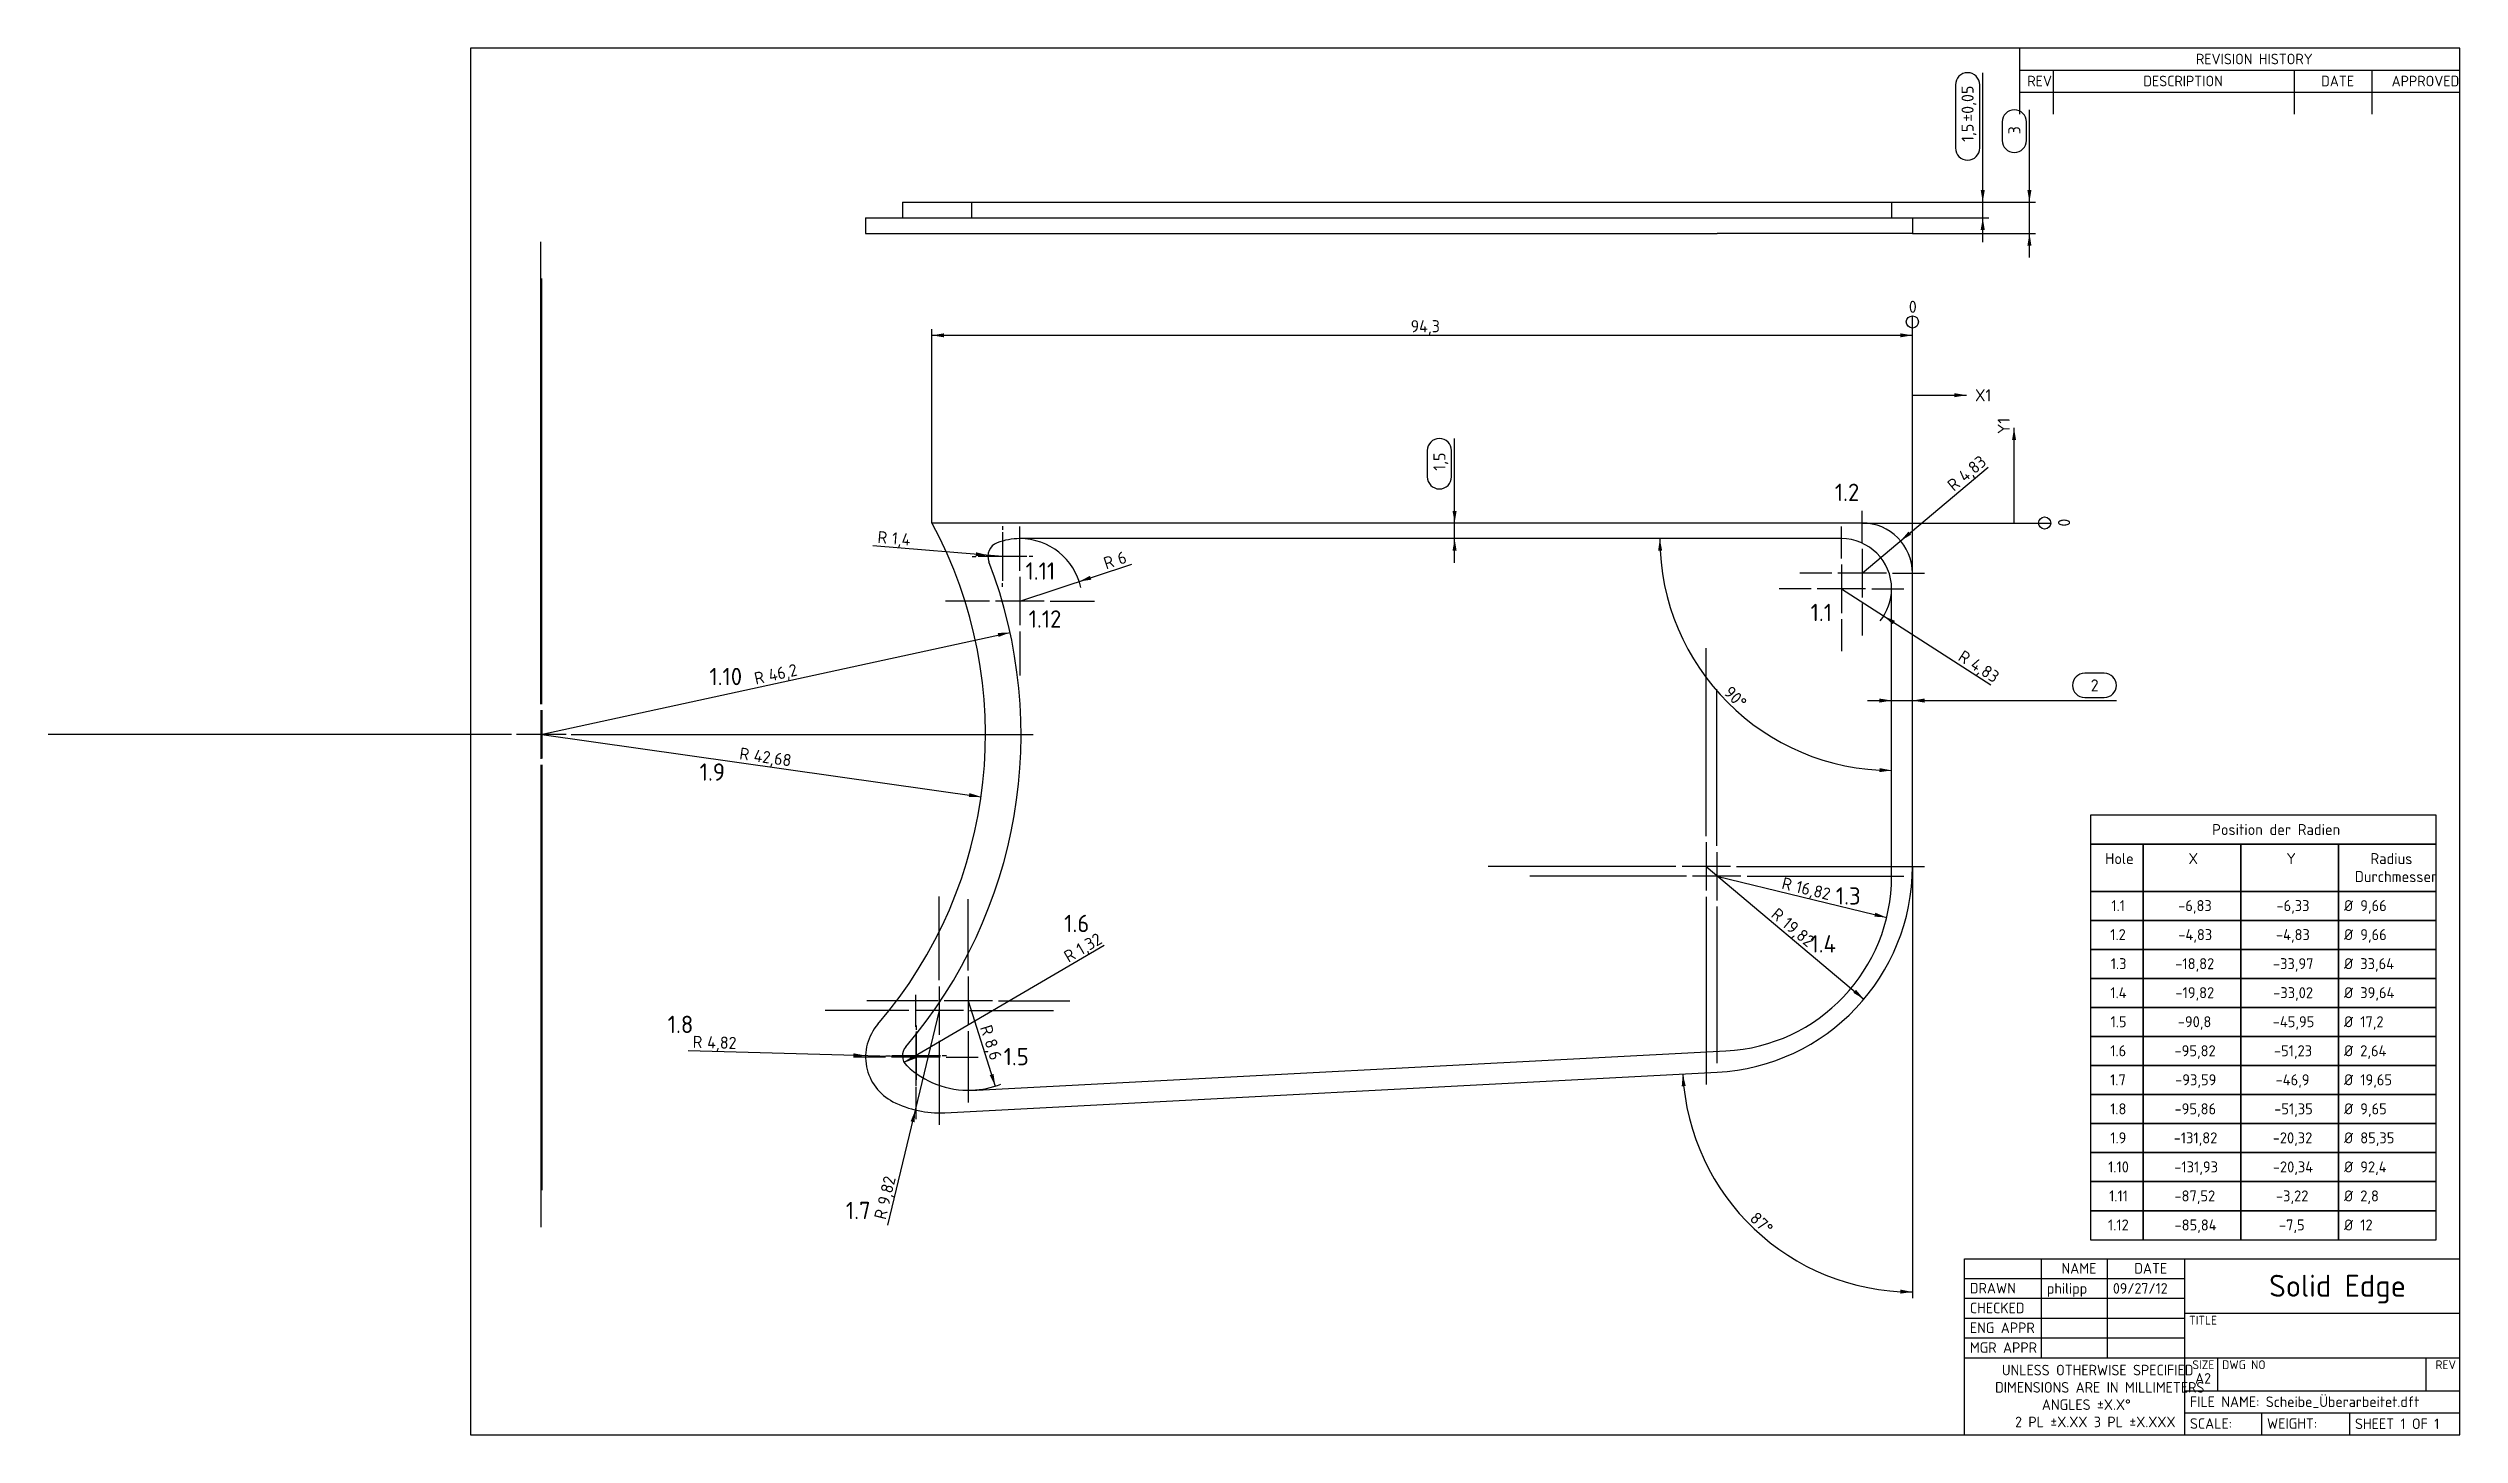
# Model space of a CAD drawing. Header units: millimetres. Extents: x -112 to 584, y 10 to 410.
import ezdxf
from ezdxf.enums import TextEntityAlignment as Align
from ezdxf.lldxf.tags import DXFTag

# ---------------------------------------------------------------- set-up
doc = ezdxf.new("R2010")
doc.units = ezdxf.units.MM
doc.layers.add('Default', color=7, linetype='Continuous')
doc.layers.add('SCHEIBE_ÜBERARBE', color=7, linetype='Continuous')
doc.styles.add('SEACAD_Solid_Edge_ISO', font='seiso.ttf')
doc.styles.add('SEACAD_Solid_Edge_ISOB', font='seisobd.ttf')
tags = doc.linetypes.add('CENTER2', pattern=[28.575, 19.05, -3.175, 3.175, -3.175]).pattern_tags.tags
tags[10:11] = [DXFTag(74, 4), DXFTag(75, 0), DXFTag(340, '0'), DXFTag(46, 0.0), DXFTag(50, 0.0), DXFTag(44, 0.0), DXFTag(45, 0.0)]
tags[8:9] = [DXFTag(74, 4), DXFTag(75, 0), DXFTag(340, '0'), DXFTag(46, 0.0), DXFTag(50, 0.0), DXFTag(44, 0.0), DXFTag(45, 0.0)]
tags[6:7] = [DXFTag(74, 4), DXFTag(75, 0), DXFTag(340, '0'), DXFTag(46, 0.0), DXFTag(50, 0.0), DXFTag(44, 0.0), DXFTag(45, 0.0)]
tags[4:5] = [DXFTag(74, 4), DXFTag(75, 0), DXFTag(340, '0'), DXFTag(46, 0.0), DXFTag(50, 0.0), DXFTag(44, 0.0), DXFTag(45, 0.0)]
doc.dimstyles.new('DIN', dxfattribs={"dimtxt": 3.5, "dimasz": 3.5, "dimexe": 1.75, "dimexo": 0, "dimgap": 1.75, "dimtad": 1, "dimlfac": 0.333333, "dimtxsty": 'SEACAD_Solid_Edge_ISO', "dimblk1": '_SE_FILLED', "dimblk2": '_SE_FILLED', "dimsah": 1, "dimcen": 1.75, "dimadec": 0, "dimazin": 0, "dimtfac": 1, "dimtmove": 0, "dimatfit": 3, "dimfxl": 0, "dimtolj": 1, "dimarcsym": 0})
doc.dimstyles.new('ISO', dxfattribs={"dimtxt": 3.5, "dimasz": 3.5, "dimexe": 1.75, "dimexo": 0, "dimgap": 1.75, "dimtad": 1, "dimlfac": 0.333333, "dimtxsty": 'SEACAD_Solid_Edge_ISO', "dimblk1": '_SE_FILLED', "dimblk2": '_SE_FILLED', "dimsah": 1, "dimcen": 1.75, "dimadec": 0, "dimazin": 0, "dimtfac": 1, "dimtmove": 0, "dimatfit": 3, "dimfxl": 0, "dimtolj": 1, "dimarcsym": 0})

# ---------------------------------------------------------------- blocks, each defined once
blk = doc.blocks.new('SEANNOT_GROUP')
at = {"layer": 'Default', "color": 7, "linetype": 'Continuous', "style": 'SEACAD_Solid_Edge_ISO'}
blk.add_text('1.1', height=5, dxfattribs=at).set_placement((396.69, 249.73), align=Align.TOP_LEFT)
blk = doc.blocks.new('SEANNOT_GROUP1')
at = {"layer": 'Default', "color": 7, "linetype": 'CENTER2'}
for p, q in [((405.57, 262.79), (405.57, 272.03)), ((405.57, 261.04), (405.57, 247.04)), ((396.82, 254.04), (387.58, 254.04)), ((412.57, 254.04), (398.57, 254.04)), ((414.32, 254.04), (423.56, 254.04)), ((405.57, 245.29), (405.57, 236.05))]:
    blk.add_line(p, q, dxfattribs=at)
blk = doc.blocks.new('SEANNOT_GROUP2')
at = {"layer": 'Default', "color": 7, "linetype": 'Continuous', "style": 'SEACAD_Solid_Edge_ISO'}
blk.add_text('1.2', height=5, dxfattribs=at).set_placement((403.68, 284.38), align=Align.TOP_LEFT)
blk = doc.blocks.new('SEANNOT_GROUP3')
at = {"layer": 'Default', "color": 7, "linetype": 'CENTER2'}
for p, q in [((411.57, 267.29), (411.57, 276.53)), ((411.57, 265.54), (411.57, 251.54)), ((402.82, 258.54), (393.58, 258.54)), ((418.57, 258.54), (404.57, 258.54)), ((420.32, 258.54), (429.56, 258.54)), ((411.57, 249.79), (411.57, 240.55))]:
    blk.add_line(p, q, dxfattribs=at)
blk = doc.blocks.new('SEANNOT_GROUP4')
at = {"layer": 'Default', "color": 7, "linetype": 'Continuous', "style": 'SEACAD_Solid_Edge_ISO'}
blk.add_text('1.3', height=5, dxfattribs=at).set_placement((403.98, 167.95), align=Align.TOP_LEFT)
blk = doc.blocks.new('SEANNOT_GROUP5')
at = {"layer": 'Default', "color": 7, "linetype": 'CENTER2'}
for p, q in [((369.6, 179.87), (369.6, 225.08)), ((369.6, 178.12), (369.6, 164.12)), ((360.85, 171.12), (315.64, 171.12)), ((376.6, 171.12), (362.6, 171.12)), ((378.35, 171.12), (423.56, 171.12)), ((369.6, 162.37), (369.6, 117.16))]:
    blk.add_line(p, q, dxfattribs=at)
blk = doc.blocks.new('SEANNOT_GROUP6')
at = {"layer": 'Default', "color": 7, "linetype": 'Continuous', "style": 'SEACAD_Solid_Edge_ISO'}
blk.add_text('1.4', height=5, dxfattribs=at).set_placement((396.63, 154.12), align=Align.TOP_LEFT)
blk = doc.blocks.new('SEANNOT_GROUP7')
at = {"layer": 'Default', "color": 7, "linetype": 'CENTER2'}
for p, q in [((366.6, 182.72), (366.6, 236.93)), ((366.6, 180.97), (366.6, 166.97)), ((357.85, 173.97), (303.64, 173.97)), ((373.6, 173.97), (359.6, 173.97)), ((375.35, 173.97), (429.56, 173.97)), ((366.6, 165.22), (366.6, 111.01))]:
    blk.add_line(p, q, dxfattribs=at)
blk = doc.blocks.new('SEANNOT_GROUP8')
at = {"layer": 'Default', "color": 7, "linetype": 'Continuous', "style": 'SEACAD_Solid_Edge_ISO'}
blk.add_text('1.5', height=5, dxfattribs=at).set_placement((163.84, 121.6), align=Align.TOP_LEFT)
blk = doc.blocks.new('SEANNOT_GROUP9')
at = {"layer": 'Default', "color": 7, "linetype": 'CENTER2'}
for p, q in [((153.66, 143.93), (153.66, 164.48)), ((153.66, 142.18), (153.66, 128.18)), ((144.91, 135.18), (124.36, 135.18)), ((160.66, 135.18), (146.66, 135.18)), ((162.41, 135.18), (182.96, 135.18)), ((153.66, 126.43), (153.66, 105.88))]:
    blk.add_line(p, q, dxfattribs=at)
blk = doc.blocks.new('SEANNOT_GROUP10')
at = {"layer": 'Default', "color": 7, "linetype": 'Continuous', "style": 'SEACAD_Solid_Edge_ISO'}
blk.add_text('1.6', height=5, dxfattribs=at).set_placement((181.31, 160.01), align=Align.TOP_LEFT)
blk = doc.blocks.new('SEANNOT_GROUP11')
at = {"layer": 'Default', "color": 7, "linetype": 'CENTER2'}
for p, q in [((138.61, 128.1), (138.61, 126.81)), ((138.61, 126.35), (138.61, 112.35)), ((129.86, 119.35), (131.15, 119.35)), ((145.61, 119.35), (131.61, 119.35)), ((147.36, 119.35), (146.07, 119.35)), ((138.61, 110.6), (138.61, 111.89))]:
    blk.add_line(p, q, dxfattribs=at)
blk = doc.blocks.new('SEANNOT_GROUP12')
at = {"layer": 'Default', "color": 7, "linetype": 'Continuous', "style": 'SEACAD_Solid_Edge_ISO'}
blk.add_text('1.7', height=5, dxfattribs=at).set_placement((118.33, 77.2), align=Align.TOP_LEFT)
blk = doc.blocks.new('SEANNOT_GROUP13')
at = {"layer": 'Default', "color": 7, "linetype": 'CENTER2'}
for p, q in [((145.29, 141.1), (145.29, 165.32)), ((145.29, 139.35), (145.29, 125.35)), ((136.54, 132.35), (112.32, 132.35)), ((152.29, 132.35), (138.29, 132.35)), ((154.04, 132.35), (178.27, 132.35)), ((145.29, 123.6), (145.29, 99.37))]:
    blk.add_line(p, q, dxfattribs=at)
blk = doc.blocks.new('SEANNOT_GROUP14')
at = {"layer": 'Default', "color": 7, "linetype": 'Continuous', "style": 'SEACAD_Solid_Edge_ISO'}
blk.add_text('1.8', height=5, dxfattribs=at).set_placement((66.92, 130.89), align=Align.TOP_LEFT)
blk = doc.blocks.new('SEANNOT_GROUP15')
at = {"layer": 'Default', "color": 7, "linetype": 'CENTER2'}
for p, q in [((138.49, 127.73), (138.49, 136.96)), ((138.49, 125.98), (138.49, 111.98)), ((129.74, 118.98), (120.51, 118.98)), ((145.49, 118.98), (131.49, 118.98)), ((147.24, 118.98), (156.46, 118.98)), ((138.49, 110.23), (138.49, 101.01))]:
    blk.add_line(p, q, dxfattribs=at)
blk = doc.blocks.new('SEANNOT_GROUP16')
at = {"layer": 'Default', "color": 7, "linetype": 'Continuous', "style": 'SEACAD_Solid_Edge_ISO'}
blk.add_text('1.9', height=5, dxfattribs=at).set_placement((76.15, 203.69), align=Align.TOP_LEFT)
blk = doc.blocks.new('SEANNOT_GROUP17')
at = {"layer": 'Default', "color": 7, "linetype": 'CENTER2'}
for p, q in [((30.58, 220.81), (30.58, 343.58)), ((30.58, 219.06), (30.58, 205.06)), ((21.83, 212.06), (-100.94, 212.06)), ((37.58, 212.06), (23.58, 212.06)), ((39.33, 212.06), (162.11, 212.06)), ((30.58, 203.31), (30.58, 80.53))]:
    blk.add_line(p, q, dxfattribs=at)
blk = doc.blocks.new('SEANNOT_GROUP18')
at = {"layer": 'Default', "color": 7, "linetype": 'Continuous', "style": 'SEACAD_Solid_Edge_ISO'}
blk.add_text('1.10', height=5, dxfattribs=at).set_placement((78.94, 231.25), align=Align.TOP_LEFT)
blk = doc.blocks.new('SEANNOT_GROUP19')
at = {"layer": 'Default', "color": 7, "linetype": 'CENTER2'}
for p, q in [((30.27, 220.77), (30.27, 354.12)), ((30.27, 219.02), (30.27, 205.02)), ((21.52, 212.02), (-111.83, 212.02)), ((37.27, 212.02), (23.27, 212.02)), ((39.02, 212.02), (172.37, 212.02)), ((30.27, 203.27), (30.27, 69.92))]:
    blk.add_line(p, q, dxfattribs=at)
blk = doc.blocks.new('SEANNOT_GROUP20')
at = {"layer": 'Default', "color": 7, "linetype": 'Continuous', "style": 'SEACAD_Solid_Edge_ISO'}
blk.add_text('1.11', height=5, dxfattribs=at).set_placement((170.16, 261.68), align=Align.TOP_LEFT)
blk = doc.blocks.new('SEANNOT_GROUP21')
at = {"layer": 'Default', "color": 7, "linetype": 'CENTER2'}
for p, q in [((163.51, 272.14), (163.51, 271.09)), ((163.51, 270.39), (163.51, 256.39)), ((154.76, 263.39), (155.81, 263.39)), ((170.51, 263.39), (156.51, 263.39)), ((172.26, 263.39), (171.21, 263.39)), ((163.51, 254.64), (163.51, 255.69))]:
    blk.add_line(p, q, dxfattribs=at)
blk = doc.blocks.new('SEANNOT_GROUP22')
at = {"layer": 'Default', "color": 7, "linetype": 'Continuous', "style": 'SEACAD_Solid_Edge_ISO'}
blk.add_text('1.12', height=5, dxfattribs=at).set_placement((171.07, 247.84), align=Align.TOP_LEFT)
blk = doc.blocks.new('SEANNOT_GROUP23')
at = {"layer": 'Default', "color": 7, "linetype": 'CENTER2'}
for p, q in [((168.54, 259.28), (168.54, 272.03)), ((168.54, 257.53), (168.54, 243.53)), ((159.79, 250.53), (147.04, 250.53)), ((175.54, 250.53), (161.54, 250.53)), ((177.29, 250.53), (190.04, 250.53)), ((168.54, 241.78), (168.54, 229.03))]:
    blk.add_line(p, q, dxfattribs=at)
blk = doc.blocks.new('SE')
at = {"layer": 'SCHEIBE_ÜBERARBE', "color": 7, "linetype": 'Continuous'}
for p, q in [((134.65, 365.59), (135.88, 365.59)), ((134.65, 365.59), (134.65, 361.09)), ((135.88, 365.59), (154.67, 365.59)), ((154.67, 365.59), (156.08, 365.59)), ((154.67, 361.09), (154.67, 365.59)), ((156.08, 365.59), (372.24, 365.59)), ((372.24, 365.59), (420.06, 365.59)), ((420.06, 365.59), (420.06, 361.09)), ((124.01, 361.09), (131.92, 361.09)), ((124.01, 361.09), (124.01, 356.59)), ((124.01, 356.59), (131.92, 356.59)), ((131.92, 361.09), (146.84, 361.09)), ((131.92, 356.59), (146.84, 356.59)), ((146.84, 361.09), (369.71, 361.09)), ((146.84, 356.59), (369.71, 356.59)), ((369.71, 361.09), (426.06, 361.09)), ((426.06, 356.59), (369.71, 356.59)), ((426.06, 361.09), (426.06, 356.59))]:
    blk.add_line(p, q, dxfattribs=at)
blk = doc.blocks.new('SE1')
at = {"layer": 'SCHEIBE_ÜBERARBE', "color": 7, "linetype": 'Continuous'}
for p, q in [((411.57, 273.03), (143.16, 273.03)), ((405.57, 268.53), (168.54, 268.53)), ((426.06, 173.97), (426.06, 258.54)), ((420.06, 171.12), (420.06, 254.04)), ((156.08, 109.41), (372.24, 120.73)), ((146.84, 102.91), (369.71, 114.59))]:
    blk.add_line(p, q, dxfattribs=at)
for centre, radius, start, end in [((30.58, 212.06), 128.03, 319.21813, 28.44234), ((411.57, 258.54), 14.49, 0, 90), ((163.51, 263.39), 4.2, 111.35488, 201.08381), ((168.54, 250.53), 18, 90, 111.35488), ((405.57, 254.04), 14.49, 0, 90), ((30.27, 212.02), 138.6, 319.45965, 21.08381), ((366.6, 173.97), 59.46, 273, 360), ((369.6, 171.12), 50.46, 273, 0), ((138.49, 118.98), 14.47, 139.21813, 243.01272), ((138.61, 119.35), 3.96, 139.45981, 226.43869), ((153.66, 135.18), 25.8, 226.43885, 272.22978), ((145.29, 132.35), 29.47, 243.01272, 273), ((155.32, 123.86), 14.47, 267.39514, 273)]:
    blk.add_arc(centre, radius, start, end, dxfattribs=at)
blk = doc.blocks.new('DMBLK20')
at = {"layer": 'Default', "linetype": 'Continuous'}
for points in [[(460.41, 369.09), (459.25, 369.09), (459.83, 365.59)], [(460.41, 353.09), (459.83, 356.59), (459.25, 353.09)]]:
    blk.add_hatch(color=7, dxfattribs=at).paths.add_polyline_path(points)
at = {"layer": 'Default', "color": 7, "linetype": 'Continuous'}
for p, q in [((459.83, 349.59), (459.83, 392.24)), ((451.96, 388.74), (451.96, 383.41)), ((458.96, 383.41), (458.96, 388.74)), ((396.15, 365.59), (461.58, 365.59)), ((426.06, 356.59), (461.58, 356.59))]:
    blk.add_line(p, q, dxfattribs=at)
for centre, start, end in [((455.46, 388.74), 0, 180), ((455.46, 383.41), 180, 0)]:
    blk.add_arc(centre, 3.5, start, end, dxfattribs=at)
at = {"layer": 'Default', "color": 7, "linetype": 'Continuous', "style": 'SEACAD_Solid_Edge_ISO'}
blk.add_text('3', height=3.5, rotation=90, dxfattribs=at).set_placement((453.71, 385.16), align=Align.TOP_LEFT)
blk = doc.blocks.new('_SE_FILLED')
at = {"color": 0}
blk.add_line((0, 0), (-1, 0), dxfattribs=at)
blk.add_solid([(0, 0), (-1, -0.1665), (-1, 0.1665), (0, 0)], dxfattribs=at)
blk = doc.blocks.new('DMBLK21')
at = {"layer": 'Default', "linetype": 'Continuous'}
for points in [[(446.94, 369.09), (445.77, 369.09), (446.36, 365.59)], [(446.94, 357.59), (446.36, 361.09), (445.77, 357.59)]]:
    blk.add_hatch(color=7, dxfattribs=at).paths.add_polyline_path(points)
at = {"layer": 'Default', "color": 7, "linetype": 'Continuous'}
for p, q in [((438.48, 399.44), (438.48, 381.23)), ((445.48, 381.23), (445.48, 399.44)), ((446.36, 354.09), (446.36, 402.94)), ((420.06, 365.59), (448.11, 365.59)), ((426.06, 361.09), (448.11, 361.09))]:
    blk.add_line(p, q, dxfattribs=at)
for centre, start, end in [((441.98, 399.44), 0, 180), ((441.98, 381.23), 180, 0)]:
    blk.add_arc(centre, 3.5, start, end, dxfattribs=at)
at = {"layer": 'Default', "color": 7, "linetype": 'Continuous', "style": 'SEACAD_Solid_Edge_ISO'}
for s, p in [('±0,05', (440.23, 388.79)), ('1,5', (440.23, 382.98))]:
    blk.add_text(s, height=3.5, rotation=90, dxfattribs=at).set_placement(p, align=Align.TOP_LEFT)
blk = doc.blocks.new('GDimGGroup')
at = {"layer": 'Default', "color": 7, "linetype": 'Continuous'}
blk.add_line((411.57, 273.03), (465.97, 273.03), dxfattribs=at)
blk.add_circle((464.22, 273.03), 1.75, dxfattribs=at)
at = {"layer": 'Default', "color": 7, "linetype": 'Continuous', "style": 'SEACAD_Solid_Edge_ISO'}
blk.add_text('0', height=3.5, rotation=90, dxfattribs=at).set_placement((468.07, 272), align=Align.TOP_LEFT)
blk = doc.blocks.new('GDimGGroup1')
at = {"layer": 'Default', "color": 7, "linetype": 'Continuous'}
blk.add_line((426.06, 258.54), (426.06, 332.79), dxfattribs=at)
blk.add_circle((426.06, 331.04), 1.75, dxfattribs=at)
at = {"layer": 'Default', "color": 7, "linetype": 'Continuous', "style": 'SEACAD_Solid_Edge_ISO'}
blk.add_text('0', height=3.5, dxfattribs=at).set_placement((425.03, 337.17), align=Align.TOP_LEFT)
blk = doc.blocks.new('DMBLK22')
at = {"layer": 'Default', "linetype": 'Continuous'}
for points in [[(146.66, 327.76), (143.16, 327.17), (146.66, 326.59)], [(422.56, 327.76), (422.56, 326.59), (426.06, 327.17)]]:
    blk.add_hatch(color=7, dxfattribs=at).paths.add_polyline_path(points)
at = {"layer": 'Default', "color": 7, "linetype": 'Continuous'}
for p, q in [((143.16, 273.03), (143.16, 328.92)), ((426.06, 327.17), (143.16, 327.17)), ((426.06, 258.54), (426.06, 328.92))]:
    blk.add_line(p, q, dxfattribs=at)
at = {"layer": 'Default', "color": 7, "linetype": 'Continuous', "style": 'SEACAD_Solid_Edge_ISO'}
blk.add_text('94,3', height=3.5, dxfattribs=at).set_placement((281.27, 331.55), align=Align.TOP_LEFT)
blk = doc.blocks.new('DMBLK23')
at = {"layer": 'Default', "linetype": 'Continuous'}
blk.add_hatch(color=7, dxfattribs=at).paths.add_polyline_path([(415.37, 160.61), (415.1, 159.48), (418.64, 159.22)])
at = {"layer": 'Default', "color": 7, "linetype": 'Continuous'}
blk.add_line((369.6, 171.12), (418.64, 159.22), dxfattribs=at)
at = {"layer": 'Default', "color": 7, "linetype": 'Continuous', "style": 'SEACAD_Solid_Edge_ISO'}
for s, p in [('R', (388.95, 170.93)), ('16,82', (393, 169.95))]:
    blk.add_text(s, height=3.5, rotation=346.35549, dxfattribs=at).set_placement(p, align=Align.TOP_LEFT)
blk = doc.blocks.new('DMBLK24')
at = {"layer": 'Default', "linetype": 'Continuous'}
blk.add_hatch(color=7, dxfattribs=at).paths.add_polyline_path([(409.78, 138.37), (409.03, 137.48), (412.08, 135.67)])
at = {"layer": 'Default', "color": 7, "linetype": 'Continuous'}
blk.add_line((366.6, 173.97), (412.08, 135.67), dxfattribs=at)
at = {"layer": 'Default', "color": 7, "linetype": 'Continuous', "style": 'SEACAD_Solid_Edge_ISO'}
for s, p in [('R', (387.28, 162.28)), ('19,82', (390.47, 159.59))]:
    blk.add_text(s, height=3.5, rotation=319.90034, dxfattribs=at).set_placement(p, align=Align.TOP_LEFT)
blk = doc.blocks.new('DMBLK25')
at = {"layer": 'Default', "linetype": 'Continuous'}
blk.add_hatch(color=7, dxfattribs=at).paths.add_polyline_path([(160.93, 114.09), (159.82, 113.74), (161.43, 110.58)])
at = {"layer": 'Default', "color": 7, "linetype": 'Continuous'}
blk.add_line((153.66, 135.18), (161.43, 110.58), dxfattribs=at)
blk.add_arc((153.66, 135.18), 25.8, 272.22978, 291.39511, dxfattribs=at)
at = {"layer": 'Default', "color": 7, "linetype": 'Continuous', "style": 'SEACAD_Solid_Edge_ISO'}
for s, p in [('R', (160.34, 128.57)), ('8,6', (161.59, 124.6))]:
    blk.add_text(s, height=3.5, rotation=287.50877, dxfattribs=at).set_placement(p, align=Align.TOP_LEFT)
blk = doc.blocks.new('DMBLK26')
at = {"layer": 'Default', "linetype": 'Continuous'}
blk.add_hatch(color=7, dxfattribs=at).paths.add_polyline_path([(138.51, 118.62), (137.92, 119.63), (135.19, 117.35)])
at = {"layer": 'Default', "color": 7, "linetype": 'Continuous'}
blk.add_line((192.9, 151.12), (135.19, 117.35), dxfattribs=at)
at = {"layer": 'Default', "color": 7, "linetype": 'Continuous', "style": 'SEACAD_Solid_Edge_ISO'}
for s, p in [('1,32', (184.41, 151.22)), ('R', (180.81, 149.12))]:
    blk.add_text(s, height=3.5, rotation=30.33479, dxfattribs=at).set_placement(p, align=Align.TOP_LEFT)
blk = doc.blocks.new('DMBLK27')
at = {"layer": 'Default', "linetype": 'Continuous'}
blk.add_hatch(color=7, dxfattribs=at).paths.add_polyline_path([(162.16, 241.3), (162.41, 240.16), (165.71, 241.47)])
at = {"layer": 'Default', "color": 7, "linetype": 'Continuous'}
blk.add_line((30.27, 212.02), (165.71, 241.47), dxfattribs=at)
at = {"layer": 'Default', "color": 7, "linetype": 'Continuous', "style": 'SEACAD_Solid_Edge_ISO'}
for s, p in [('R', (91.6, 229.83)), ('46,2', (95.68, 230.72))]:
    blk.add_text(s, height=3.5, rotation=12.27123, dxfattribs=at).set_placement(p, align=Align.TOP_LEFT)
blk = doc.blocks.new('DMBLK28')
at = {"layer": 'Default', "linetype": 'Continuous'}
blk.add_hatch(color=7, dxfattribs=at).paths.add_polyline_path([(153.95, 195.12), (153.79, 193.96), (157.34, 194.05)])
at = {"layer": 'Default', "color": 7, "linetype": 'Continuous'}
blk.add_line((30.58, 212.06), (157.34, 194.05), dxfattribs=at)
at = {"layer": 'Default', "color": 7, "linetype": 'Continuous', "style": 'SEACAD_Solid_Edge_ISO'}
for s, p in [('R', (87.95, 208.33)), ('42,68', (92.07, 207.74))]:
    blk.add_text(s, height=3.5, rotation=351.91154, dxfattribs=at).set_placement(p, align=Align.TOP_LEFT)
blk = doc.blocks.new('DMBLK29')
at = {"layer": 'Default', "linetype": 'Continuous'}
blk.add_hatch(color=7, dxfattribs=at).paths.add_polyline_path([(120.5, 118.89), (124.02, 119.38), (120.53, 120.06)])
at = {"layer": 'Default', "color": 7, "linetype": 'Continuous'}
blk.add_line((138.49, 118.98), (72.85, 120.78), dxfattribs=at)
at = {"layer": 'Default', "color": 7, "linetype": 'Continuous', "style": 'SEACAD_Solid_Edge_ISO'}
for s, p in [('R', (74.2, 125.12)), ('4,82', (78.37, 125))]:
    blk.add_text(s, height=3.5, rotation=358.43121, dxfattribs=at).set_placement(p, align=Align.TOP_LEFT)
blk = doc.blocks.new('DMBLK30')
at = {"layer": 'Default', "linetype": 'Continuous'}
blk.add_hatch(color=7, dxfattribs=at).paths.add_polyline_path([(138.13, 100.15), (138.39, 103.69), (137, 100.43)])
at = {"layer": 'Default', "color": 7, "linetype": 'Continuous'}
blk.add_line((145.29, 132.35), (130.38, 70.47), dxfattribs=at)
at = {"layer": 'Default', "color": 7, "linetype": 'Continuous', "style": 'SEACAD_Solid_Edge_ISO'}
for s, p in [('9,82', (127.39, 76.74)), ('R', (126.41, 72.69))]:
    blk.add_text(s, height=3.5, rotation=76.44945, dxfattribs=at).set_placement(p, align=Align.TOP_LEFT)
blk = doc.blocks.new('DMBLK31')
at = {"layer": 'Default', "linetype": 'Continuous'}
for points in [[(353.86, 265.05), (353.18, 268.53), (352.69, 265.02)], [(416.55, 201.16), (420.06, 201.66), (416.58, 202.33)]]:
    blk.add_hatch(color=7, dxfattribs=at).paths.add_polyline_path(points)
at = {"layer": 'Default', "color": 7, "linetype": 'Continuous'}
blk.add_arc((420.06, 268.53), 66.88, 180, 270, dxfattribs=at)
at = {"layer": 'Default', "color": 7, "linetype": 'Continuous', "style": 'SEACAD_Solid_Edge_ISO'}
blk.add_text('90°', height=3.5, rotation=315, dxfattribs=at).set_placement((373.87, 226.33), align=Align.TOP_LEFT)
blk = doc.blocks.new('GDimGGroup2')
at = {"layer": 'Default', "linetype": 'Continuous'}
blk.add_hatch(color=7, dxfattribs=at).paths.add_polyline_path([(438.18, 310.48), (438.18, 309.32), (441.68, 309.9)])
at = {"layer": 'Default', "color": 7, "linetype": 'Continuous'}
for p, q in [((426.06, 258.54), (426.06, 311.65)), ((426.06, 309.9), (441.68, 309.9))]:
    blk.add_line(p, q, dxfattribs=at)
at = {"layer": 'Default', "color": 7, "linetype": 'Continuous', "style": 'SEACAD_Solid_Edge_ISO'}
blk.add_text('X1', height=3.5, dxfattribs=at).set_placement((444.13, 311.65), align=Align.TOP_LEFT)
blk = doc.blocks.new('GDimGGroup3')
at = {"layer": 'Default', "linetype": 'Continuous'}
blk.add_hatch(color=7, dxfattribs=at).paths.add_polyline_path([(455.98, 296.95), (455.39, 300.45), (454.81, 296.95)])
at = {"layer": 'Default', "color": 7, "linetype": 'Continuous'}
for p, q in [((455.39, 273.03), (455.39, 300.45)), ((411.57, 273.03), (457.14, 273.03))]:
    blk.add_line(p, q, dxfattribs=at)
at = {"layer": 'Default', "color": 7, "linetype": 'Continuous', "style": 'SEACAD_Solid_Edge_ISO'}
blk.add_text('Y1', height=3.5, rotation=90, dxfattribs=at).set_placement((450.67, 298.7), align=Align.TOP_LEFT)
blk = doc.blocks.new('SE3')
at = {"layer": 'Default', "color": 7, "linetype": 'Continuous'}
for points in [[(477.48, 188.72), (477.48, 180.34), (577.2, 180.34), (577.2, 188.72), (477.48, 188.72)], [(477.48, 180.34), (477.48, 166.77), (492.66, 166.77), (492.66, 180.34), (477.48, 180.34)], [(492.66, 180.34), (492.66, 166.77), (520.84, 166.77), (520.84, 180.34), (492.66, 180.34)], [(520.84, 180.34), (520.84, 166.77), (549.02, 166.77), (549.02, 180.34), (520.84, 180.34)], [(549.02, 180.34), (549.02, 166.77), (577.2, 166.77), (577.2, 180.34), (549.02, 180.34)], [(477.48, 166.77), (477.48, 158.39), (492.66, 158.39), (492.66, 166.77), (477.48, 166.77)], [(492.66, 166.77), (492.66, 158.39), (520.84, 158.39), (520.84, 166.77), (492.66, 166.77)], [(520.84, 166.77), (520.84, 158.39), (549.02, 158.39), (549.02, 166.77), (520.84, 166.77)], [(549.02, 166.77), (549.02, 158.39), (577.2, 158.39), (577.2, 166.77), (549.02, 166.77)], [(477.48, 158.39), (477.48, 150.02), (492.66, 150.02), (492.66, 158.39), (477.48, 158.39)], [(492.66, 158.39), (492.66, 150.02), (520.84, 150.02), (520.84, 158.39), (492.66, 158.39)], [(520.84, 158.39), (520.84, 150.02), (549.02, 150.02), (549.02, 158.39), (520.84, 158.39)], [(549.02, 158.39), (549.02, 150.02), (577.2, 150.02), (577.2, 158.39), (549.02, 158.39)], [(477.48, 150.02), (477.48, 141.64), (492.66, 141.64), (492.66, 150.02), (477.48, 150.02)], [(492.66, 150.02), (492.66, 141.64), (520.84, 141.64), (520.84, 150.02), (492.66, 150.02)], [(520.84, 150.02), (520.84, 141.64), (549.02, 141.64), (549.02, 150.02), (520.84, 150.02)], [(549.02, 150.02), (549.02, 141.64), (577.2, 141.64), (577.2, 150.02), (549.02, 150.02)], [(477.48, 141.64), (477.48, 133.27), (492.66, 133.27), (492.66, 141.64), (477.48, 141.64)], [(492.66, 141.64), (492.66, 133.27), (520.84, 133.27), (520.84, 141.64), (492.66, 141.64)], [(520.84, 141.64), (520.84, 133.27), (549.02, 133.27), (549.02, 141.64), (520.84, 141.64)], [(549.02, 141.64), (549.02, 133.27), (577.2, 133.27), (577.2, 141.64), (549.02, 141.64)], [(477.48, 133.27), (477.48, 124.89), (492.66, 124.89), (492.66, 133.27), (477.48, 133.27)], [(492.66, 133.27), (492.66, 124.89), (520.84, 124.89), (520.84, 133.27), (492.66, 133.27)], [(520.84, 133.27), (520.84, 124.89), (549.02, 124.89), (549.02, 133.27), (520.84, 133.27)], [(549.02, 133.27), (549.02, 124.89), (577.2, 124.89), (577.2, 133.27), (549.02, 133.27)], [(477.48, 124.89), (477.48, 116.52), (492.66, 116.52), (492.66, 124.89), (477.48, 124.89)], [(492.66, 124.89), (492.66, 116.52), (520.84, 116.52), (520.84, 124.89), (492.66, 124.89)], [(520.84, 124.89), (520.84, 116.52), (549.02, 116.52), (549.02, 124.89), (520.84, 124.89)], [(549.02, 124.89), (549.02, 116.52), (577.2, 116.52), (577.2, 124.89), (549.02, 124.89)], [(477.48, 116.52), (477.48, 108.14), (492.66, 108.14), (492.66, 116.52), (477.48, 116.52)], [(492.66, 116.52), (492.66, 108.14), (520.84, 108.14), (520.84, 116.52), (492.66, 116.52)], [(520.84, 116.52), (520.84, 108.14), (549.02, 108.14), (549.02, 116.52), (520.84, 116.52)], [(549.02, 116.52), (549.02, 108.14), (577.2, 108.14), (577.2, 116.52), (549.02, 116.52)], [(477.48, 108.14), (477.48, 99.77), (492.66, 99.77), (492.66, 108.14), (477.48, 108.14)], [(492.66, 108.14), (492.66, 99.77), (520.84, 99.77), (520.84, 108.14), (492.66, 108.14)], [(520.84, 108.14), (520.84, 99.77), (549.02, 99.77), (549.02, 108.14), (520.84, 108.14)], [(549.02, 108.14), (549.02, 99.77), (577.2, 99.77), (577.2, 108.14), (549.02, 108.14)], [(477.48, 99.77), (477.48, 91.39), (492.66, 91.39), (492.66, 99.77), (477.48, 99.77)], [(492.66, 99.77), (492.66, 91.39), (520.84, 91.39), (520.84, 99.77), (492.66, 99.77)], [(520.84, 99.77), (520.84, 91.39), (549.02, 91.39), (549.02, 99.77), (520.84, 99.77)], [(549.02, 99.77), (549.02, 91.39), (577.2, 91.39), (577.2, 99.77), (549.02, 99.77)], [(477.48, 91.39), (477.48, 83.02), (492.66, 83.02), (492.66, 91.39), (477.48, 91.39)], [(492.66, 91.39), (492.66, 83.02), (520.84, 83.02), (520.84, 91.39), (492.66, 91.39)], [(520.84, 91.39), (520.84, 83.02), (549.02, 83.02), (549.02, 91.39), (520.84, 91.39)], [(549.02, 91.39), (549.02, 83.02), (577.2, 83.02), (577.2, 91.39), (549.02, 91.39)], [(477.48, 83.02), (477.48, 74.64), (492.66, 74.64), (492.66, 83.02), (477.48, 83.02)], [(492.66, 83.02), (492.66, 74.64), (520.84, 74.64), (520.84, 83.02), (492.66, 83.02)], [(520.84, 83.02), (520.84, 74.64), (549.02, 74.64), (549.02, 83.02), (520.84, 83.02)], [(549.02, 83.02), (549.02, 74.64), (577.2, 74.64), (577.2, 83.02), (549.02, 83.02)], [(477.48, 74.64), (477.48, 66.26), (492.66, 66.26), (492.66, 74.64), (477.48, 74.64)], [(492.66, 74.64), (492.66, 66.26), (520.84, 66.26), (520.84, 74.64), (492.66, 74.64)], [(520.84, 74.64), (520.84, 66.26), (549.02, 66.26), (549.02, 74.64), (520.84, 74.64)], [(549.02, 74.64), (549.02, 66.26), (577.2, 66.26), (577.2, 74.64), (549.02, 74.64)]]:
    blk.add_lwpolyline(points, dxfattribs=at)
at = {"layer": 'Default', "color": 7, "linetype": 'Continuous', "style": 'SEACAD_Solid_Edge_ISO'}
for s, height, p in [('Position der Radien', 3.175, (512.58, 186.19)), ('Hole', 3.175, (481.71, 177.81)), ('X', 3.17, (505.74, 177.81)), ('Y', 3.17, (533.99, 177.81)), ('Radius ', 3.175, (558.23, 177.81)), ('Durchmesser', 3.175, (553.72, 172.62)), ('1.1', 3.175, (483.48, 164.24)), ('-6,83', 3.175, (502.74, 164.24)), ('-6,33', 3.175, (531.1, 164.24)), ('Ø', 3.17, (550.61, 164.24)), (' 9,66', 3.175, (553.35, 164.24)), ('1.2', 3.175, (483.15, 155.87)), ('-4,83', 3.175, (502.78, 155.87)), ('-4,83', 3.175, (530.96, 155.87)), ('Ø', 3.17, (550.61, 155.87)), (' 9,66', 3.175, (553.35, 155.87)), ('1.3', 3.175, (483.3, 147.49)), ('-18,82', 3.175, (501.91, 147.49)), ('-33,97', 3.175, (530.09, 147.49)), ('Ø', 3.17, (550.61, 147.49)), (' 33,64', 3.175, (553.35, 147.49)), ('1.4', 3.175, (483.19, 139.12)), ('-19,82', 3.175, (501.95, 139.12)), ('-33,02', 3.175, (530.16, 139.12)), ('Ø', 3.17, (550.61, 139.12)), (' 39,64', 3.175, (553.35, 139.12)), ('1.5', 3.175, (483.23, 130.74)), ('-90,8', 3.175, (502.63, 130.74)), ('-45,95', 3.175, (530.02, 130.74)), ('Ø', 3.17, (550.61, 130.74)), (' 17,2', 3.175, (553.35, 130.74)), ('1.6', 3.175, (483.15, 122.36)), ('-95,82', 3.175, (501.69, 122.36)), ('-51,23', 3.175, (530.38, 122.36)), ('Ø', 3.17, (550.61, 122.36)), (' 2,64', 3.175, (553.35, 122.36)), ('1.7', 3.175, (483.12, 113.99)), ('-93,59', 3.175, (501.87, 113.99)), ('-46,9', 3.175, (530.85, 113.99)), ('Ø', 3.17, (550.61, 113.99)), (' 19,65', 3.175, (553.35, 113.99)), ('1.8', 3.175, (483.12, 105.61)), ('-95,86', 3.175, (501.69, 105.61)), ('-51,35', 3.175, (530.45, 105.61)), ('Ø', 3.17, (550.61, 105.61)), (' 9,65', 3.175, (553.35, 105.61)), ('1.9', 3.175, (483.15, 97.24)), ('-131,82', 3.175, (501.44, 97.24)), ('-20,32', 3.175, (530.02, 97.24)), ('Ø', 3.17, (550.61, 97.24)), (' 85,35', 3.175, (553.35, 97.24)), ('1.10', 3.175, (482.54, 88.86)), ('-131,93', 3.175, (501.62, 88.86)), ('-20,34', 3.175, (530.05, 88.86)), ('Ø', 3.17, (550.61, 88.86)), (' 92,4', 3.175, (553.35, 88.86)), ('1.11', 3.175, (482.83, 80.49)), ('-87,52', 3.175, (501.66, 80.49)), ('-3,22', 3.175, (530.96, 80.49)), ('Ø', 3.17, (550.61, 80.49)), (' 2,8', 3.175, (553.35, 80.49)), ('1.12', 3.175, (482.5, 72.11)), ('-85,84', 3.175, (501.69, 72.11)), ('-7,5', 3.175, (531.82, 72.11)), ('Ø', 3.17, (550.61, 72.11)), (' 12', 3.175, (553.35, 72.11))]:
    blk.add_text(s, height=height, dxfattribs=at).set_placement(p, align=Align.TOP_LEFT)
blk = doc.blocks.new('SE2')
at = {"layer": 'Default'}
blk.add_blockref('SE3', (0, 0), dxfattribs=at)
blk = doc.blocks.new('DMBLK32')
at = {"layer": 'Default', "linetype": 'Continuous'}
blk.add_hatch(color=7, dxfattribs=at).paths.add_polyline_path([(424.95, 270.58), (422.65, 267.88), (425.71, 269.69)])
at = {"layer": 'Default', "color": 7, "linetype": 'Continuous'}
blk.add_line((411.57, 258.54), (447.89, 289.13), dxfattribs=at)
at = {"layer": 'Default', "color": 7, "linetype": 'Continuous', "style": 'SEACAD_Solid_Edge_ISO'}
for s, p in [('4,83', (438.96, 287.33)), ('R', (435.77, 284.64))]:
    blk.add_text(s, height=3.5, rotation=40.10045, dxfattribs=at).set_placement(p, align=Align.TOP_LEFT)
blk = doc.blocks.new('DMBLK33')
at = {"layer": 'Default', "linetype": 'Continuous'}
blk.add_hatch(color=7, dxfattribs=at).paths.add_polyline_path([(421.02, 244.81), (417.76, 246.21), (420.39, 243.82)])
at = {"layer": 'Default', "color": 7, "linetype": 'Continuous'}
blk.add_line((405.57, 254.04), (448.71, 226.31), dxfattribs=at)
blk.add_arc((405.57, 254.04), 14.49, 320.34269, 0, dxfattribs=at)
at = {"layer": 'Default', "color": 7, "linetype": 'Continuous', "style": 'SEACAD_Solid_Edge_ISO'}
for s, p in [('R', (440.85, 236.56)), ('4,83', (444.36, 234.31))]:
    blk.add_text(s, height=3.5, rotation=327.26247, dxfattribs=at).set_placement(p, align=Align.TOP_LEFT)
blk = doc.blocks.new('DMBLK34')
at = {"layer": 'Default', "linetype": 'Continuous'}
blk.add_hatch(color=7, dxfattribs=at).paths.add_polyline_path([(155.79, 263.44), (159.33, 263.73), (155.89, 264.6)])
at = {"layer": 'Default', "color": 7, "linetype": 'Continuous'}
blk.add_line((163.51, 263.39), (126.07, 266.49), dxfattribs=at)
at = {"layer": 'Default', "color": 7, "linetype": 'Continuous', "style": 'SEACAD_Solid_Edge_ISO'}
for s, p in [('R', (127.65, 270.75)), ('1,4', (131.8, 270.4))]:
    blk.add_text(s, height=3.5, rotation=355.26575, dxfattribs=at).set_placement(p, align=Align.TOP_LEFT)
blk = doc.blocks.new('DMBLK35')
at = {"layer": 'Default', "linetype": 'Continuous'}
blk.add_hatch(color=7, dxfattribs=at).paths.add_polyline_path([(188.78, 257.8), (185.64, 256.16), (189.15, 256.69)])
at = {"layer": 'Default', "color": 7, "linetype": 'Continuous'}
blk.add_line((168.54, 250.53), (200.85, 261.15), dxfattribs=at)
blk.add_arc((168.54, 250.53), 18, 12.62825, 90, dxfattribs=at)
at = {"layer": 'Default', "color": 7, "linetype": 'Continuous', "style": 'SEACAD_Solid_Edge_ISO'}
for s, p in [('6', (196.27, 264.26)), ('R', (192.32, 262.96))]:
    blk.add_text(s, height=3.5, rotation=18.19867, dxfattribs=at).set_placement(p, align=Align.TOP_LEFT)
blk = doc.blocks.new('DMBLK36')
at = {"layer": 'Default', "linetype": 'Continuous'}
for points in [[(360.66, 110.63), (359.8, 114.07), (359.5, 110.54)], [(422.55, 50.71), (426.06, 51.2), (422.58, 51.88)]]:
    blk.add_hatch(color=7, dxfattribs=at).paths.add_polyline_path(points)
at = {"layer": 'Default', "color": 7, "linetype": 'Continuous'}
blk.add_line((426.06, 173.97), (426.06, 49.45), dxfattribs=at)
blk.add_arc((426.06, 117.55), 66.35, 183, 270, dxfattribs=at)
at = {"layer": 'Default', "color": 7, "linetype": 'Continuous', "style": 'SEACAD_Solid_Edge_ISO'}
blk.add_text('87°', height=3.5, rotation=316.5, dxfattribs=at).set_placement((381.27, 74.62), align=Align.TOP_LEFT)
blk = doc.blocks.new('DMBLK37')
at = {"layer": 'Default', "linetype": 'Continuous'}
for points in [[(416.56, 222.39), (416.56, 221.22), (420.06, 221.81)], [(429.56, 222.39), (426.06, 221.81), (429.56, 221.22)]]:
    blk.add_hatch(color=7, dxfattribs=at).paths.add_polyline_path(points)
at = {"layer": 'Default', "color": 7, "linetype": 'Continuous'}
for p, q in [((481.42, 229.68), (475.77, 229.68)), ((475.77, 222.68), (481.42, 222.68)), ((413.06, 221.81), (484.92, 221.81))]:
    blk.add_line(p, q, dxfattribs=at)
for centre, start, end in [((475.77, 226.18), 90, 270), ((481.42, 226.18), 270, 90)]:
    blk.add_arc(centre, 3.5, start, end, dxfattribs=at)
at = {"layer": 'Default', "color": 7, "linetype": 'Continuous', "style": 'SEACAD_Solid_Edge_ISO'}
blk.add_text('2', height=3.5, dxfattribs=at).set_placement((477.52, 227.93), align=Align.TOP_LEFT)
blk = doc.blocks.new('DMBLK38')
at = {"layer": 'Default', "linetype": 'Continuous'}
for points in [[(294.55, 276.53), (293.38, 276.53), (293.97, 273.03)], [(294.55, 265.03), (293.97, 268.53), (293.38, 265.03)]]:
    blk.add_hatch(color=7, dxfattribs=at).paths.add_polyline_path(points)
at = {"layer": 'Default', "color": 7, "linetype": 'Continuous'}
for p, q in [((286.09, 293.92), (286.09, 286.36)), ((293.09, 286.36), (293.09, 293.92)), ((293.97, 261.53), (293.97, 297.42))]:
    blk.add_line(p, q, dxfattribs=at)
for centre, start, end in [((289.59, 293.92), 0, 180), ((289.59, 286.36), 180, 0)]:
    blk.add_arc(centre, 3.5, start, end, dxfattribs=at)
at = {"layer": 'Default', "color": 7, "linetype": 'Continuous', "style": 'SEACAD_Solid_Edge_ISO'}
blk.add_text('1,5', height=3.5, rotation=90, dxfattribs=at).set_placement((287.84, 288.11), align=Align.TOP_LEFT)
blk = doc.blocks.new('SEANNOT_GROUP24')
at = {"layer": 'Default', "color": 7, "linetype": 'Continuous', "style": 'SEACAD_Solid_Edge_ISO'}
blk.add_text('philipp', height=3.048, dxfattribs=at).set_placement((464.874, 53.7515), align=Align.TOP_LEFT)
blk = doc.blocks.new('SEANNOT_GROUP25')
at = {"layer": 'Default', "color": 7, "linetype": 'Continuous', "style": 'SEACAD_Solid_Edge_ISO'}
blk.add_text('09/27/12', height=3.048, dxfattribs=at).set_placement((483.924, 53.7515), align=Align.TOP_LEFT)
blk = doc.blocks.new('SEANNOT_GROUP29')
at = {"layer": 'Default', "color": 7, "linetype": 'Continuous', "style": 'SEACAD_Solid_Edge_ISO'}
blk.add_text('FILE NAME: Scheibe_Überarbeitet.dft', height=3.048, dxfattribs=at).set_placement((506.149, 21.049), align=Align.TOP_LEFT)
blk = doc.blocks.new('SEANNOT_GROUP30')
at = {"layer": 'Default', "color": 7, "linetype": 'Continuous', "style": 'SEACAD_Solid_Edge_ISO'}
blk.add_text('SHEET 1 OF 1', height=3.048, dxfattribs=at).set_placement((553.774, 14.699), align=Align.TOP_LEFT)

msp = doc.modelspace()

# ---------------------------------------------------------------- linework, layer by layer
at = {"layer": 'Default', "color": 7, "linetype": 'Continuous'}
for p, q in [((584, 410), (10, 410)), ((10, 410), (10, 10)), ((457, 410), (457, 390.95)), ((457, 403.65), (584, 403.65)), ((466.652, 403.65), (466.652, 390.95)), ((536.248, 403.65), (536.248, 390.95)), ((558.6, 403.65), (558.6, 390.95)), ((584, 10), (584, 410)), ((457, 397.3), (584, 397.3)), ((441.125, 10), (441.125, 60.8)), ((441.125, 60.8), (584, 60.8)), ((463.35, 32.225), (463.35, 60.8)), ((482.4, 32.225), (482.4, 60.8)), ((504.625, 10), (504.625, 60.8)), ((441.125, 55.085), (504.625, 55.085)), ((441.125, 49.37), (504.625, 49.37)), ((441.125, 43.655), (504.625, 43.655)), ((504.625, 45.052), (584, 45.052)), ((441.125, 37.94), (504.625, 37.94)), ((441.125, 32.225), (584, 32.225)), ((514.15, 22.7), (514.15, 32.098)), ((574.348, 22.7), (574.348, 32.098)), ((504.625, 22.7), (584, 22.7)), ((504.625, 16.35), (584, 16.35)), ((526.85, 10), (526.85, 16.35)), ((552.25, 10), (552.25, 16.35)), ((10, 10), (584, 10))]:
    msp.add_line(p, q, dxfattribs=at)

# ---------------------------------------------------------------- block references
at = {"layer": 'Default'}
for name in ['SE', 'SEANNOT_GROUP19', 'SEANNOT_GROUP17', 'GDimGGroup1', 'GDimGGroup2', 'GDimGGroup3', 'SEANNOT_GROUP2', 'SE1', 'SEANNOT_GROUP23', 'SEANNOT_GROUP21', 'SEANNOT_GROUP1', 'SEANNOT_GROUP3', 'GDimGGroup', 'SEANNOT_GROUP20', 'SEANNOT_GROUP22', 'SEANNOT_GROUP', 'SEANNOT_GROUP7', 'SEANNOT_GROUP18', 'SEANNOT_GROUP5', 'SEANNOT_GROUP16', 'SE2', 'SEANNOT_GROUP4', 'SEANNOT_GROUP13', 'SEANNOT_GROUP9', 'SEANNOT_GROUP10', 'SEANNOT_GROUP6', 'SEANNOT_GROUP15', 'SEANNOT_GROUP14', 'SEANNOT_GROUP11', 'SEANNOT_GROUP8', 'SEANNOT_GROUP12', 'SEANNOT_GROUP24', 'SEANNOT_GROUP25', 'SEANNOT_GROUP29', 'SEANNOT_GROUP30']:
    msp.add_blockref(name, (0, 0), dxfattribs=at)

# ---------------------------------------------------------------- texts
at = {"layer": 'Default', "color": 7, "linetype": 'Continuous'}
for s, height, style, p in [('REVISION HISTORY', 3.048, 'SEACAD_Solid_Edge_ISO', (507.892, 408.418)), ('REV', 3.048, 'SEACAD_Solid_Edge_ISO', (459.228, 402.068)), ('DESCRIPTION', 3.048, 'SEACAD_Solid_Edge_ISO', (492.687, 402.068)), ('DATE', 3.048, 'SEACAD_Solid_Edge_ISO', (543.995, 402.068)), ('APPROVED', 3.048, 'SEACAD_Solid_Edge_ISO', (564.338, 402.068)), ('NAME', 3.048, 'SEACAD_Solid_Edge_ISO', (469.1, 59.536)), ('DATE', 3.048, 'SEACAD_Solid_Edge_ISO', (490.084, 59.536)), ('Solid Edge', 6.35, 'SEACAD_Solid_Edge_ISOB', (529.015, 56.15)), ('DRAWN', 3.048, 'SEACAD_Solid_Edge_ISO', (442.649, 53.821)), ('CHECKED', 3.048, 'SEACAD_Solid_Edge_ISO', (442.649, 48.106)), ('ENG APPR', 3.048, 'SEACAD_Solid_Edge_ISO', (442.649, 42.391)), ('TITLE', 2.54, 'SEACAD_Solid_Edge_ISO', (505.895, 44.302)), ('MGR APPR', 3.048, 'SEACAD_Solid_Edge_ISO', (442.649, 36.676)), ('UNLESS OTHERWISE SPECIFIED', 3.048, 'SEACAD_Solid_Edge_ISO', (451.885, 30.187)), ('SIZE', 2.54, 'SEACAD_Solid_Edge_ISO', (506.848, 31.475)), ('DWG NO', 2.54, 'SEACAD_Solid_Edge_ISO', (515.42, 31.475)), ('REV', 2.54, 'SEACAD_Solid_Edge_ISO', (577.009, 31.475)), ('DIMENSIONS ARE IN MILLIMETERS', 3.048, 'SEACAD_Solid_Edge_ISO', (449.911, 25.2)), ('A2', 3.048, 'SEACAD_Solid_Edge_ISOB', (507.621, 27.786)), ('2 PL ±X.XX 3 PL ±X.XXX', 3.048, 'SEACAD_Solid_Edge_ISO', (455.695, 15.224)), ('ANGLES ±X.X°', 3.048, 'SEACAD_Solid_Edge_ISO', (463.419, 20.212)), ('SCALE:', 3.048, 'SEACAD_Solid_Edge_ISO', (506.149, 14.768)), ('WEIGHT:', 3.048, 'SEACAD_Solid_Edge_ISO', (528.374, 14.768))]:
    msp.add_text(s, height=height, dxfattribs=dict(at, style=style)).set_placement(p, align=Align.TOP_LEFT)

# ---------------------------------------------------------------- dimensions: what is measured, and where the dimension line sits
for base, p1, p2, text, dimstyle, picture, middle in [((446.356, 365.587), (426.06, 361.087), (420.06, 365.587), '\\A1;<>%%p0,05', 'ISO', 'DMBLK21', (446.356, 377.729)), ((459.83, 365.587), (426.06, 356.587), (396.15, 365.587), '\\A1;<>', 'ISO', 'DMBLK20', (459.83, 379.908)), ((293.965, 273.034), (168.54, 268.534), (277.363, 273.034), '\\A1;<>', 'DIN', 'DMBLK38', (293.965, 282.86))]:
    dim = msp.add_linear_dim(base=base, p1=p1, p2=p2, angle=90, text=text, dimstyle=dimstyle, dxfattribs=at)
    dim.commit()
    dim.dimension.update_dxf_attribs({"geometry": picture, "text_midpoint": middle, "dimtype": 160})
for base, p1, p2, dimstyle, picture, middle in [((143.157, 327.172), (426.06, 258.544), (143.157, 273.034), 'ISO', 'DMBLK22', (284.608, 327.172)), ((426.06, 221.805), (420.06, 171.125), (426.06, 216.258), 'DIN', 'DMBLK37', (472.269, 221.805))]:
    dim = msp.add_linear_dim(base=base, p1=p1, p2=p2, text='\\A1;<>', dimstyle=dimstyle, dxfattribs=at)
    dim.commit()
    dim.dimension.update_dxf_attribs({"geometry": picture, "text_midpoint": middle, "dimtype": 160})
for center, mpoint, picture, middle in [((411.57, 258.544), (422.653, 267.877), 'DMBLK32', (437.652, 280.508)), ((168.54, 250.534), (168.54, 268.534), 'DMBLK35', (168.54, 275.774)), ((163.515, 263.387), (159.329, 263.733), 'DMBLK34', (136.787, 265.6)), ((405.57, 254.044), (420.06, 254.044), 'DMBLK33', (443.475, 254.044)), ((30.274, 212.017), (165.708, 241.475), 'DMBLK27', (97.991, 226.746)), ((30.5848, 212.059), (157.3363, 194.0456), 'DMBLK28', (93.9605, 203.0523)), ((366.6, 173.972), (412.082, 135.672), 'DMBLK24', (389.341, 154.822)), ((369.6, 171.125), (418.636, 159.221), 'DMBLK23', (394.118, 165.173)), ((138.613, 119.355), (135.195, 117.355), 'DMBLK26', (181.966, 144.724)), ((145.293, 132.347), (138.387, 103.693), 'DMBLK30', (133.609, 83.868)), ((153.663, 135.181), (154.667, 109.401), 'DMBLK25', (154.165, 122.291)), ((138.486, 118.981), (124.017, 119.377), 'DMBLK29', (86.547, 120.403))]:
    dim = msp.add_radius_dim(center=center, mpoint=mpoint, text='\\A1;<>', dimstyle='ISO', override={"dimtad": 0, "dimtih": 1, "dimtoh": 1}, dxfattribs=at)
    dim.commit()
    dim.dimension.update_dxf_attribs({"geometry": picture, "text_midpoint": middle, "dimtype": 164})
for base, line1, line2, picture, middle in [((372.77, 221.244), ((420.06, 268.534), (420.06, 171.125)), ((420.06, 268.534), (168.54, 268.534)), 'DMBLK31', (372.77, 221.244)), ((380.39, 69.42), ((426.06, 117.546), (426.06, 258.544)), ((426.06, 117.546), (146.836, 102.913)), 'DMBLK36', (380.39, 69.42))]:
    dim = msp.add_angular_dim_2l(base=base, line1=line1, line2=line2, text='\\A1;<>', dimstyle='ISO', override={"dimtofl": 0}, dxfattribs=at)
    dim.commit()
    dim.dimension.update_dxf_attribs({"geometry": picture, "text_midpoint": middle, "dimtype": 162})

doc.saveas('drawing.dxf')
